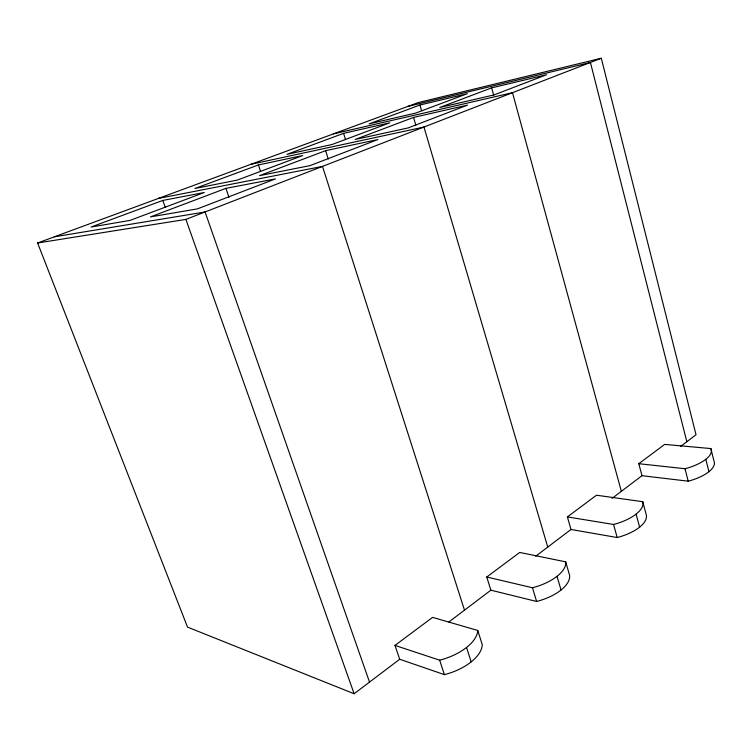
<?xml version="1.0" encoding="UTF-8"?>
<svg xmlns="http://www.w3.org/2000/svg" width="752" height="752" viewBox="0 0 752 752"><rect width="100%" height="100%" fill="white"/><g stroke="black" fill="none" stroke-linecap="round" stroke-linejoin="round"><path stroke-width="1.13" d="M680.485 446.538L696.032 434.759L601.29 58.242L418.309 102.563L37.6 242.99L187.521 627.112L354.136 693.758L399.688 659.25L444.404 674.638A39.489 20.003 -19 0 0 482.258 644.605L477.746 630.449L432.588 617.383L394.979 645.404L399.688 659.25M448.935 621.942L490.868 590.179L536.618 601.468A36.942 17.456 -15.7 0 0 569.602 575.299L565.683 561.847L519.717 552.447L486.76 577.01L490.868 590.179M535.687 556.226L571.003 529.474L617.185 537.53A34.987 15.247 -13.5 0 0 646.194 514.518L642.753 501.706L596.505 495.211L567.384 516.915L571.003 529.474M612.043 498.388L641.982 475.696L688.202 481.186A33.408 13.357 -12.1 0 0 713.902 460.788L710.866 448.568L664.702 444.394L638.786 463.702L641.982 475.696M37.6 242.99L185.894 219.396L601.29 58.242M225.901 188.367L150.447 216.905L197.419 208.877L275.476 178.891L225.901 188.367L228.946 197.231M325.607 150.663L259.515 175.658L310.097 165.59L377.889 139.543L325.607 150.663L328.267 159.048M413.525 117.415L355.17 139.477L408.101 127.934L467.518 105.111L413.525 117.415L415.847 125.236M491.648 87.871L439.732 107.498L494.111 94.893L546.61 74.721L491.648 87.871L493.707 95.307M162.78 200.436L91.048 227.048L130.087 220.383L204.328 192.493L162.78 200.436L165.327 207.533M258.415 164.951L194.918 188.508L237.463 180.048L302.718 155.532L258.415 164.951L260.596 171.456M343.589 133.348L286.973 154.357L331.961 144.544L389.771 122.83L343.589 133.348L345.525 139.543M419.917 105.026L369.129 123.873L415.771 113.054L467.349 93.68L419.917 105.026L421.571 110.657M407.819 106.436L590.423 62.463L686.839 441.715M333.456 133.856L512.488 92.693L621.34 491.338M250.801 164.35L423.959 127.041L547.757 547.089M158.362 198.443L322.495 166.399L464.492 610.154M54.304 236.824L205.07 211.961L369.514 682.111M638.786 463.702L685.016 468.731A33.502 13.066 -12.2 0 0 710.866 448.568M567.384 516.915L613.576 524.473A35.1 14.918 -13.7 0 0 642.753 501.706M486.76 577.01L532.482 587.754A37.064 17.08 -15.8 0 0 565.683 561.847M394.979 645.404L439.638 660.19L444.404 674.638M185.894 219.396L354.136 693.758M466.541 647.453L471.184 661.854M532.482 587.754L536.618 601.468M557.006 576.323L561.039 589.991M613.576 524.473L617.185 537.53M636.089 514.133L639.614 527.143M685.016 468.731L688.202 481.186M705.818 459.303L708.929 471.711M477.746 630.449A39.63 19.58 -19 0 1 439.638 660.19"/></g></svg>
